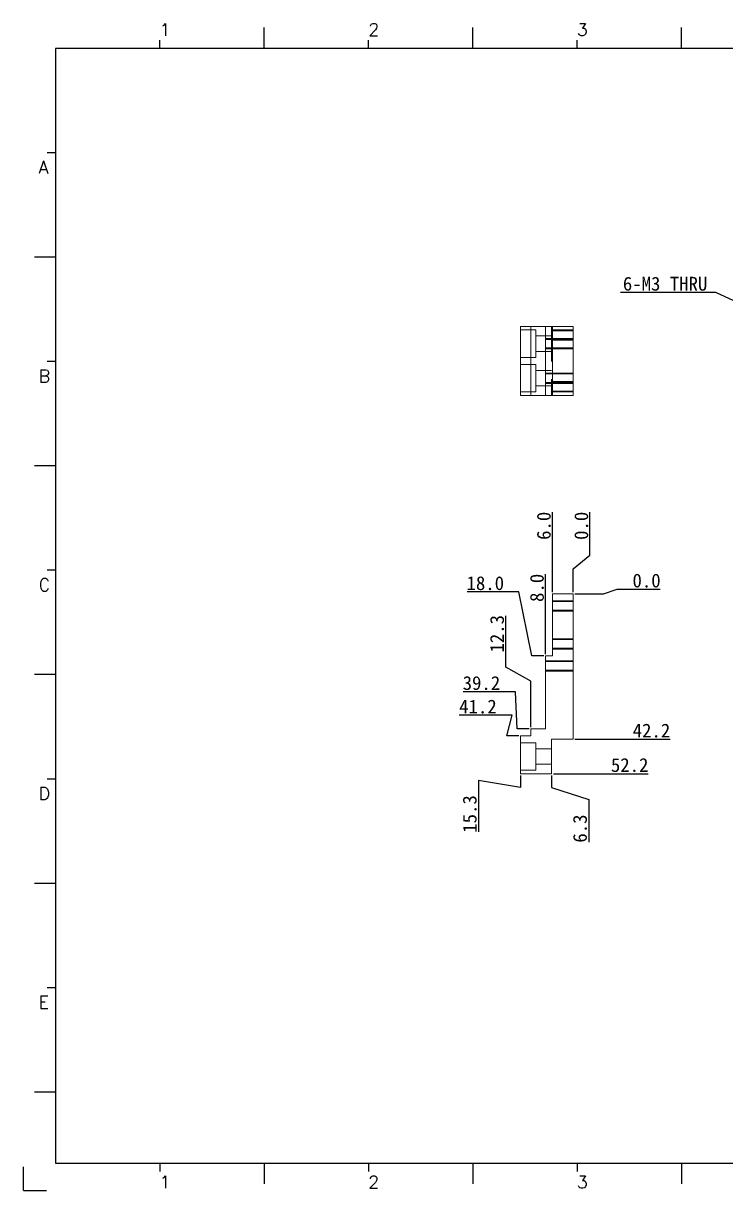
# Model space of a CAD drawing. Extents: x 83 to 30050, y -7164 to 695.
# Drawn here: x 14082.8 to 14286.5, y -1686 to -1347.6 of the extents above; entities that cross this region are included whole.
import ezdxf

# ---------------------------------------------------------------- set-up
doc = ezdxf.new("R2010")
doc.units = 0
doc.header["$LTSCALE"] = 8
doc.header["$MEASUREMENT"] = 0
doc.header["$PDSIZE"] = 5
doc.linetypes.add('HIDDEN', pattern=[1.905, 1.27, -0.635])
doc.layers.get('0').update_dxf_attribs({"linetype": 'CONTINUOUS'})
doc.layers.get('Defpoints').update_dxf_attribs({"linetype": 'CONTINUOUS'})
doc.layers.add('41', color=3, linetype='CONTINUOUS')
doc.layers.add('dim', color=82, linetype='CONTINUOUS', lineweight=9)
doc.styles.add('SIMPLEX', font='SIMPLEX')
doc.styles.get("Standard").update_dxf_attribs({"font": '', "height": 4})
doc.styles.get('Standard').set_extended_font_data('SimSun')
doc.dimstyles.new('ISO-25', dxfattribs={"dimtxt": 6, "dimasz": 2.5, "dimexe": 1.25, "dimexo": 0.625, "dimtad": 1, "dimdec": 1, "dimzin": 1, "dimdsep": 46, "dimtxsty": 'Standard', "dimcen": 2.5, "dimadec": 0, "dimazin": 0, "dimtm": 1e-09, "dimtfac": 1, "dimtdec": 1, "dimtmove": 0, "dimatfit": 3, "dimfxl": 1, "dimtolj": 1, "dimtzin": 0, "dimarcsym": 0})

# ---------------------------------------------------------------- blocks, each defined once
blk = doc.blocks.new('A$C0BB32EA6')
at = {"layer": '41'}
for p, q in [((90.21, 427.84), (90.21, 435.66)), ((168.4, 427.84), (168.4, 435.66)), ((168.4, 427.84), (168.4, 435.66)), ((168.4, 427.84), (168.4, 435.66)), ((246.58, 427.84), (246.58, 435.66)), ((246.58, 427.84), (246.58, 435.66)), ((51.11, 427.84), (51.11, 430.97)), ((129.3, 427.84), (129.3, 430.97)), ((129.3, 427.84), (129.3, 430.97)), ((129.3, 427.84), (129.3, 430.97)), ((207.49, 427.84), (207.49, 430.97)), ((207.49, 427.84), (207.49, 430.97)), ((615.63, 427.84), (12.02, 427.84)), ((12.02, 427.84), (12.02, 10.32)), ((12.02, 388.75), (8.89, 388.75)), ((12.02, 349.66), (4.2, 349.66)), ((12.02, 310.56), (8.89, 310.56)), ((12.02, 271.47), (4.2, 271.47)), ((12.02, 232.37), (8.89, 232.37)), ((12.02, 193.28), (4.2, 193.28)), ((12.02, 154.18), (8.89, 154.18)), ((12.02, 115.09), (4.2, 115.09)), ((12.02, 76), (8.89, 76)), ((12.02, 36.9), (4.2, 36.9)), ((12.02, 10.32), (615.63, 10.32)), ((51.11, 10.32), (51.11, 7.19)), ((90.21, 10.32), (90.21, 2.5)), ((129.3, 10.32), (129.3, 7.19)), ((168.4, 10.32), (168.4, 2.5)), ((207.49, 10.32), (207.49, 7.19)), ((246.58, 10.32), (246.58, 2.5))]:
    blk.add_line(p, q, dxfattribs=at)
at = {"layer": '41', "linetype": 'Continuous'}
for q in [(0, 8.98), (8.64, 0)]:
    blk.add_line((0, 0), q, dxfattribs=at)
at = {"layer": '41', "style": 'SIMPLEX'}
for s, height, p in [('1', 4.69, (51.11, 432.54)), ('2', 4.69, (129.3, 432.54)), ('3', 4.69, (207.49, 432.54)), ('A', 4.75, (5.76, 380.93)), ('B', 4.75, (5.76, 302.74)), ('C', 4.75, (5.76, 224.55)), ('D', 4.75, (5.76, 146.37)), ('E', 4.75, (5.76, 68.18)), ('1', 4.69, (51.11, 0.87)), ('2', 4.69, (129.3, 0.87)), ('3', 4.69, (207.49, 0.87))]:
    blk.add_text(s, height=height, dxfattribs=at).set_placement(p)
at = {"layer": '41', "linetype": 'Continuous'}
for tag, p in [('材质', (457.07, 73.08)), ('代号', (522.6, 73.29)), ('表面处理', (452.44, 54.13)), ('审核', (523.65, 54.34)), ('名称', (585.81, 54.97)), ('数量', (457.5, 33.7)), ('设计', (523.23, 34.13)), ('件号', (586.65, 33.91)), ('比例', (457.5, 17.28)), ('版本', (587.08, 16.23))]:
    blk.add_attdef(tag, p, '', height=4, dxfattribs=at)
blk = doc.blocks.new('*D495')
at = {"layer": 'Defpoints', "color": 0}
for p in [(14259.11, -1511.62), (14242.32, -1512.94), (14242.32, -1512.94)]:
    blk.add_point(p, dxfattribs=at)
at = {"layer": 'dim', "color": 0, "lineweight": -2}
for p, q in [((14251.11, -1512.94), (14255.11, -1511.62)), ((14255.11, -1511.62), (14267.59, -1511.62)), ((14242.82, -1512.94), (14251.11, -1512.94))]:
    blk.add_line(p, q, dxfattribs=at)
at = {"layer": 'dim', "color": 0, "insert": (14263.6, -1509.12), "char_height": 4, "attachment_point": 5}
blk.add_mtext('\\A1;0.0', dxfattribs=at)
blk = doc.blocks.new('*D496')
at = {"layer": 'Defpoints', "color": 0}
for p in [(14222.55, -1512.38), (14242.32, -1512.94), (14234.32, -1530.94)]:
    blk.add_point(p, dxfattribs=at)
at = {"layer": 'dim', "color": 0, "lineweight": -2}
for p, q in [((14226.55, -1512.38), (14211.6, -1512.38)), ((14230.32, -1530.94), (14226.55, -1512.38)), ((14233.82, -1530.94), (14230.32, -1530.94))]:
    blk.add_line(p, q, dxfattribs=at)
at = {"layer": 'dim', "color": 0, "insert": (14216.83, -1509.88), "char_height": 4, "attachment_point": 5}
blk.add_mtext('\\A1;18.0', dxfattribs=at)
blk = doc.blocks.new('*D497')
at = {"layer": 'Defpoints', "color": 0}
for p in [(14242.32, -1512.94), (14221.56, -1541.33), (14230.07, -1552.1)]:
    blk.add_point(p, dxfattribs=at)
at = {"layer": 'dim', "color": 0, "lineweight": -2}
for p, q in [((14225.56, -1541.33), (14210.37, -1541.33)), ((14226.07, -1552.1), (14225.56, -1541.33)), ((14229.57, -1552.1), (14226.07, -1552.1))]:
    blk.add_line(p, q, dxfattribs=at)
at = {"layer": 'dim', "color": 0, "insert": (14215.71, -1538.83), "char_height": 4, "attachment_point": 5}
blk.add_mtext('\\A1;39.2', dxfattribs=at)
blk = doc.blocks.new('*D498')
at = {"layer": 'Defpoints', "color": 0}
for p in [(14242.32, -1512.94), (14220.61, -1548.14), (14227.07, -1554.1)]:
    blk.add_point(p, dxfattribs=at)
at = {"layer": 'dim', "color": 0, "lineweight": -2}
for p, q in [((14224.61, -1548.14), (14209.29, -1548.14)), ((14223.07, -1554.1), (14224.61, -1548.14)), ((14226.57, -1554.1), (14223.07, -1554.1))]:
    blk.add_line(p, q, dxfattribs=at)
at = {"layer": 'dim', "color": 0, "insert": (14214.7, -1545.64), "char_height": 4, "attachment_point": 5}
blk.add_mtext('\\A1;41.2', dxfattribs=at)
blk = doc.blocks.new('*D499')
at = {"layer": 'Defpoints', "color": 0}
for p in [(14242.32, -1512.94), (14242.32, -1555.1), (14259.11, -1555.1)]:
    blk.add_point(p, dxfattribs=at)
at = {"layer": 'dim', "color": 0, "lineweight": -2}
blk.add_line((14242.82, -1555.1), (14270.43, -1555.1), dxfattribs=at)
at = {"layer": 'dim', "color": 0, "insert": (14265.02, -1552.6), "char_height": 4, "attachment_point": 5}
blk.add_mtext('\\A1;42.2', dxfattribs=at)
blk = doc.blocks.new('*D500')
at = {"layer": 'Defpoints', "color": 0}
for p in [(14242.32, -1512.94), (14236.07, -1565.1), (14252.86, -1565.1)]:
    blk.add_point(p, dxfattribs=at)
at = {"layer": 'dim', "color": 0, "lineweight": -2}
blk.add_line((14236.57, -1565.1), (14264.05, -1565.1), dxfattribs=at)
at = {"layer": 'dim', "color": 0, "insert": (14258.7, -1562.6), "char_height": 4, "attachment_point": 5}
blk.add_mtext('\\A1;52.2', dxfattribs=at)
blk = doc.blocks.new('*D501')
at = {"layer": 'Defpoints', "color": 0}
for p in [(14247.19, -1497.71), (14242.32, -1512.94), (14242.32, -1512.94)]:
    blk.add_point(p, dxfattribs=at)
at = {"layer": 'dim', "color": 0, "lineweight": -2}
for p, q in [((14247.19, -1501.71), (14247.19, -1489.23)), ((14242.32, -1505.71), (14247.19, -1501.71)), ((14242.32, -1512.44), (14242.32, -1505.71))]:
    blk.add_line(p, q, dxfattribs=at)
at = {"layer": 'dim', "color": 0, "insert": (14244.69, -1493.22), "char_height": 4, "attachment_point": 5, "rotation": 90}
blk.add_mtext('\\A1;0.0', dxfattribs=at)
blk = doc.blocks.new('*D502')
at = {"layer": 'Defpoints', "color": 0}
for p in [(14236.32, -1497.71), (14236.32, -1512.94), (14242.32, -1512.94)]:
    blk.add_point(p, dxfattribs=at)
at = {"layer": 'dim', "color": 0, "lineweight": -2}
blk.add_line((14236.32, -1512.44), (14236.32, -1489.23), dxfattribs=at)
at = {"layer": 'dim', "color": 0, "insert": (14233.82, -1493.22), "char_height": 4, "attachment_point": 5, "rotation": 90}
blk.add_mtext('\\A1;6.0', dxfattribs=at)
blk = doc.blocks.new('*D503')
at = {"layer": 'Defpoints', "color": 0}
for p in [(14234.32, -1515.71), (14242.32, -1512.94), (14234.32, -1530.94)]:
    blk.add_point(p, dxfattribs=at)
at = {"layer": 'dim', "color": 0, "lineweight": -2}
blk.add_line((14234.32, -1530.44), (14234.32, -1507.21), dxfattribs=at)
at = {"layer": 'dim', "color": 0, "insert": (14231.82, -1511.21), "char_height": 4, "attachment_point": 5, "rotation": 90}
blk.add_mtext('\\A1;8.0', dxfattribs=at)
blk = doc.blocks.new('*D504')
at = {"layer": 'Defpoints', "color": 0}
for p in [(14242.32, -1512.94), (14222.75, -1530.21), (14230.07, -1552.1)]:
    blk.add_point(p, dxfattribs=at)
at = {"layer": 'dim', "color": 0, "lineweight": -2}
for p, q in [((14222.75, -1534.21), (14222.75, -1519.33)), ((14230.07, -1538.21), (14222.75, -1534.21)), ((14230.07, -1551.6), (14230.07, -1538.21))]:
    blk.add_line(p, q, dxfattribs=at)
at = {"layer": 'dim', "color": 0, "insert": (14220.25, -1524.52), "char_height": 4, "attachment_point": 5, "rotation": 90}
blk.add_mtext('\\A1;12.3', dxfattribs=at)
blk = doc.blocks.new('*D505')
at = {"layer": 'Defpoints', "color": 0}
for p in [(14242.32, -1512.94), (14236.07, -1565.1), (14246.81, -1576.54)]:
    blk.add_point(p, dxfattribs=at)
at = {"layer": 'dim', "color": 0, "lineweight": -2}
for p, q in [((14236.07, -1565.6), (14236.07, -1569.1)), ((14236.07, -1569.1), (14246.81, -1572.54)), ((14246.81, -1572.54), (14246.81, -1584.95))]:
    blk.add_line(p, q, dxfattribs=at)
at = {"layer": 'dim', "color": 0, "insert": (14244.31, -1580.99), "char_height": 4, "attachment_point": 5, "rotation": 90}
blk.add_mtext('\\A1;6.3', dxfattribs=at)
blk = doc.blocks.new('*D506')
at = {"layer": 'Defpoints', "color": 0}
for p in [(14242.32, -1512.94), (14227.07, -1565.1), (14214.84, -1571.07)]:
    blk.add_point(p, dxfattribs=at)
at = {"layer": 'dim', "color": 0, "lineweight": -2}
for p, q in [((14227.07, -1565.6), (14227.07, -1569.1)), ((14227.07, -1569.1), (14214.84, -1567.07)), ((14214.84, -1567.07), (14214.84, -1581.95))]:
    blk.add_line(p, q, dxfattribs=at)
at = {"layer": 'dim', "color": 0, "insert": (14212.34, -1576.76), "char_height": 4, "attachment_point": 5, "rotation": 90}
blk.add_mtext('\\A1;15.3', dxfattribs=at)

msp = doc.modelspace()

# ---------------------------------------------------------------- linework, layer by layer
at = {"color": 7, "linetype": 'Continuous', "lineweight": 15}
for p, q in [((14227.067, -1435.42), (14227.067, -1455.42)), ((14230.067, -1435.42), (14227.067, -1435.42)), ((14230.067, -1455.42), (14230.067, -1435.42)), ((14234.317, -1435.42), (14230.067, -1435.42)), ((14234.317, -1435.42), (14234.317, -1455.42)), ((14236.317, -1435.42), (14234.317, -1435.42)), ((14236.317, -1455.42), (14236.317, -1435.42)), ((14242.317, -1435.42), (14236.317, -1435.42)), ((14242.317, -1455.42), (14242.317, -1435.42)), ((14230.067, -1455.42), (14227.067, -1455.42)), ((14230.067, -1455.42), (14234.317, -1455.42)), ((14236.317, -1455.42), (14234.317, -1455.42)), ((14236.317, -1455.42), (14242.317, -1455.42)), ((14236.317, -1530.938), (14236.317, -1512.938)), ((14236.317, -1512.938), (14242.317, -1512.938)), ((14242.317, -1555.098), (14242.317, -1512.938)), ((14234.317, -1530.938), (14234.317, -1552.098)), ((14236.317, -1530.938), (14234.317, -1530.938)), ((14230.067, -1552.098), (14234.317, -1552.098)), ((14230.067, -1554.098), (14230.067, -1552.098)), ((14227.067, -1565.098), (14227.067, -1554.098)), ((14230.067, -1554.098), (14227.067, -1554.098)), ((14236.067, -1555.098), (14242.317, -1555.098)), ((14236.067, -1555.098), (14236.067, -1565.098)), ((14236.067, -1565.098), (14227.067, -1565.098))]:
    msp.add_line(p, q, dxfattribs=at)
at = {"color": 7, "linetype": 'HIDDEN', "lineweight": 0}
for p, q in [((14231.467, -1436.42), (14227.067, -1436.42)), ((14231.467, -1444.42), (14231.467, -1436.42)), ((14236.067, -1438.17), (14231.467, -1438.17)), ((14236.067, -1435.42), (14236.067, -1455.42)), ((14242.317, -1436.67), (14236.317, -1436.67)), ((14236.317, -1439.17), (14234.317, -1439.17)), ((14236.317, -1439.17), (14242.317, -1439.17)), ((14227.067, -1444.42), (14231.467, -1444.42)), ((14231.467, -1442.67), (14236.067, -1442.67)), ((14234.317, -1441.67), (14242.317, -1441.67)), ((14231.467, -1446.42), (14227.067, -1446.42)), ((14231.467, -1454.42), (14231.467, -1446.42)), ((14236.067, -1448.17), (14231.467, -1448.17)), ((14242.317, -1449.17), (14234.317, -1449.17)), ((14234.317, -1451.67), (14236.317, -1451.67)), ((14242.317, -1451.67), (14236.317, -1451.67)), ((14227.067, -1454.42), (14231.467, -1454.42)), ((14231.467, -1452.67), (14236.067, -1452.67)), ((14236.317, -1454.17), (14242.317, -1454.17)), ((14242.317, -1515.188), (14236.317, -1515.188)), ((14236.317, -1517.688), (14242.317, -1517.688)), ((14242.317, -1526.188), (14236.317, -1526.188)), ((14236.317, -1528.688), (14242.317, -1528.688)), ((14242.317, -1532.598), (14234.317, -1532.598)), ((14234.317, -1535.098), (14242.317, -1535.098)), ((14231.467, -1556.098), (14227.067, -1556.098)), ((14231.467, -1560.098), (14231.467, -1556.098)), ((14236.067, -1557.848), (14231.467, -1557.848)), ((14231.467, -1564.098), (14231.467, -1560.098)), ((14231.467, -1562.348), (14236.067, -1562.348)), ((14227.067, -1564.098), (14231.467, -1564.098))]:
    msp.add_line(p, q, dxfattribs=at)
at = {"color": 7, "linetype": 'Continuous', "lineweight": 0}
for p, q in [((14236.317, -1436.42), (14242.317, -1436.42)), ((14236.317, -1436.42), (14242.317, -1436.42)), ((14242.317, -1438.92), (14234.317, -1438.92)), ((14236.317, -1439.42), (14242.317, -1439.42)), ((14236.317, -1439.42), (14242.317, -1439.42)), ((14242.317, -1441.92), (14234.317, -1441.92)), ((14242.317, -1448.92), (14234.317, -1448.92)), ((14236.317, -1451.42), (14242.317, -1451.42)), ((14236.317, -1451.42), (14242.317, -1451.42)), ((14242.317, -1451.92), (14234.317, -1451.92)), ((14236.317, -1454.42), (14242.317, -1454.42)), ((14236.317, -1454.42), (14242.317, -1454.42)), ((14236.317, -1514.938), (14242.317, -1514.938)), ((14236.317, -1514.938), (14242.317, -1514.938)), ((14236.317, -1517.938), (14242.317, -1517.938)), ((14236.317, -1517.938), (14242.317, -1517.938)), ((14236.317, -1525.938), (14242.317, -1525.938)), ((14236.317, -1525.938), (14242.317, -1525.938)), ((14236.317, -1528.938), (14242.317, -1528.938)), ((14236.317, -1528.938), (14242.317, -1528.938)), ((14242.317, -1532.348), (14234.317, -1532.348)), ((14242.317, -1532.348), (14234.317, -1532.348)), ((14242.317, -1535.348), (14234.317, -1535.348)), ((14242.317, -1535.348), (14234.317, -1535.348))]:
    msp.add_line(p, q, dxfattribs=at)

# ---------------------------------------------------------------- block references
at = {"layer": '41', "linetype": 'Continuous', "xscale": 0.7739670527998896, "yscale": 0.7739670528000033, "zscale": 0.7739670528000001}
msp.add_blockref('A$C0BB32EA6', (14082.845, -1685.955), dxfattribs=at)

# ---------------------------------------------------------------- texts
at = {"layer": 'dim', "insert": (14281.218, -1425.102), "char_height": 4, "attachment_point": 9}
msp.add_mtext('\\A1;6-M3 THRU', dxfattribs=at)

# ---------------------------------------------------------------- dimensions: what is measured, and where the dimension line sits
at = {"layer": 'dim'}
for feature_location, offset, dtype, origin, picture, middle in [((14236.317, -1512.938), (0, 15.228), 1, (14242.317, -1512.938), '*D502', (14233.817, -1493.221)), ((14242.317185522, -1512.937829387), (4.868702644, 15.228240622), 1, (14242.317185522, -1512.937829387), '*D501', (14244.686138166, -1493.220949876)), ((14234.317, -1530.938), (-11.769, 18.561), 0, (14242.317, -1512.938), '*D496', (14216.826, -1509.877)), ((14234.317, -1530.938), (0, 15.228), 1, (14242.317, -1512.938), '*D503', (14231.817, -1511.21)), ((14242.317185522, -1512.937829387), (16.790602205, 1.322735856), 0, (14242.317185522, -1512.937829387), '*D495', (14263.596426616, -1509.115343531)), ((14227.067, -1554.098), (-6.456, 5.956), 0, (14242.317, -1512.938), '*D498', (14214.7, -1545.642)), ((14227.067185522, -1565.097829387), (-12.224586683, -5.969886486), 1, (14242.317185522, -1512.937829387), '*D506', (14212.342848839, -1576.756354761)), ((14230.067, -1552.098), (-8.509, 10.764), 0, (14242.317, -1512.938), '*D497', (14215.714, -1538.834)), ((14230.067185522, -1552.097829387), (-7.321767055, 21.887519799), 1, (14242.317185522, -1512.937829387), '*D504', (14220.245668467, -1524.521670698)), ((14236.067, -1565.098), (16.791, 0), 0, (14242.317, -1512.938), '*D500', (14258.702, -1562.598)), ((14236.067185522, -1565.097829387), (10.742884644, -11.440973973), 1, (14242.317185522, -1512.937829387), '*D505', (14244.310320165, -1580.994108916)), ((14242.317, -1555.098), (16.791, 0), 0, (14242.317, -1512.938), '*D499', (14265.019, -1552.598))]:
    dim = msp.add_ordinate_dim(feature_location=feature_location, offset=offset, dtype=dtype, origin=origin, dimstyle='ISO-25', override={"dimtxt": 2.5, "dimasz": 2, "dimexe": 0.49975, "dimexo": 0.49975, "dimgap": 0.49975}, dxfattribs=at)
    dim.commit()
    dim.dimension.update_dxf_attribs({"geometry": picture, "text_midpoint": middle})

# ---------------------------------------------------------------- leaders
at = {"layer": 'dim', "annotation_type": 0, "has_hookline": 1, "hookline_direction": 1, "text_width": 25.2}
msp.add_leader([(14310.151, -1437.92), (14283.717, -1425.602), (14281.717, -1425.602)], dimstyle='ISO-25', override={"dimtxt": 2.5, "dimasz": 2, "dimexe": 0.49975, "dimexo": 0.49975, "dimgap": 0.49975}, dxfattribs=at)

doc.saveas('drawing.dxf')
